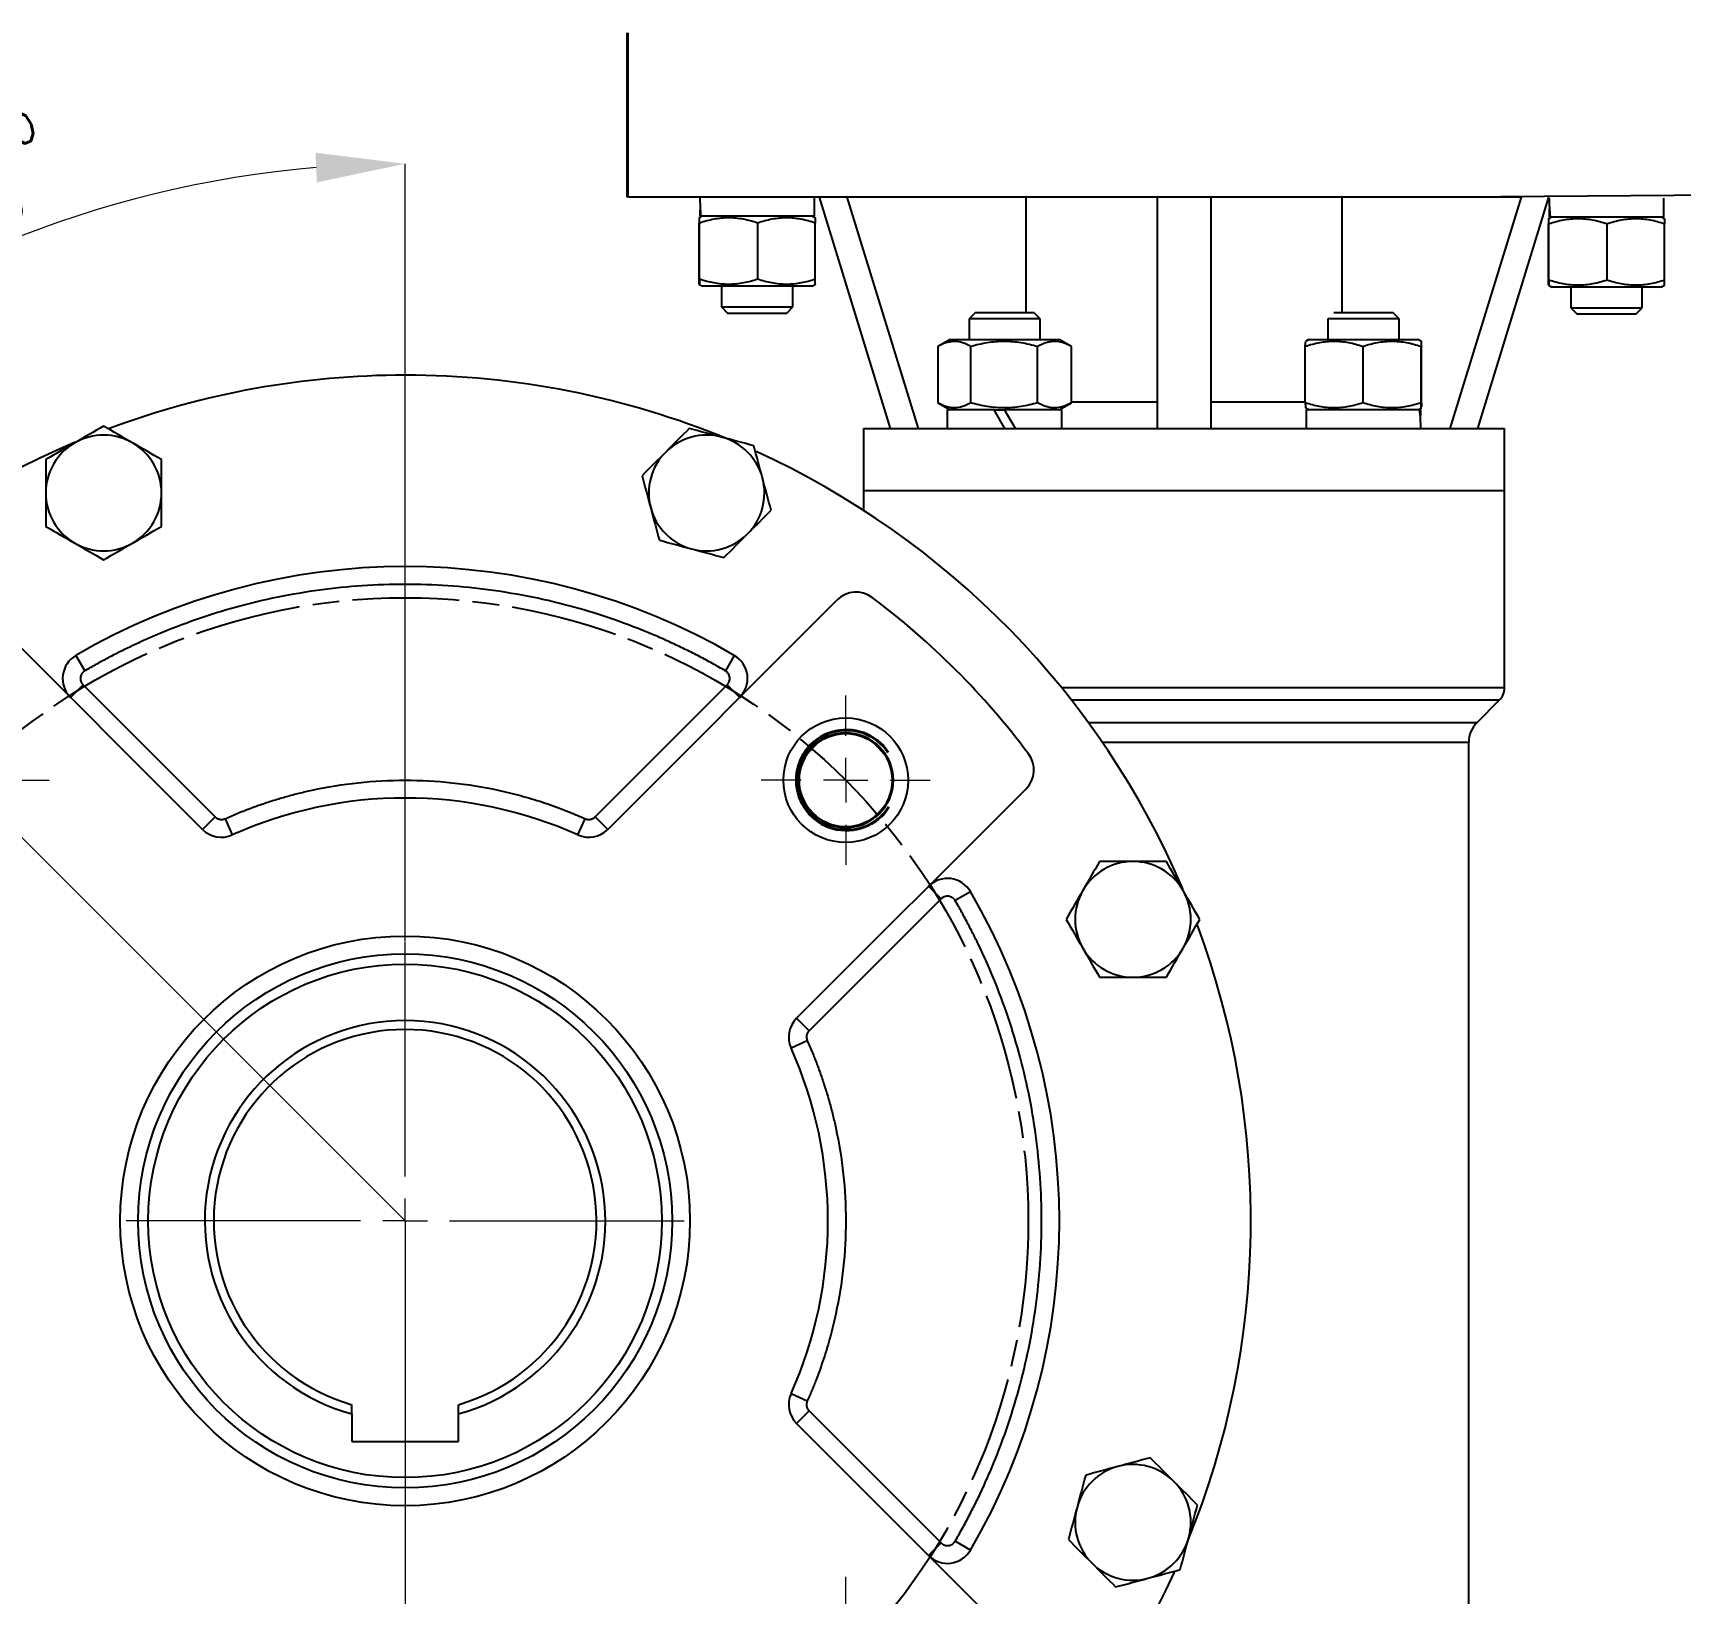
# Model space of a CAD drawing. Header units: millimetres. Extents: x 2344 to 4024, y 1094 to 2282.
# Drawn here: x 3409 to 3594, y 1733.7 to 1909 of the extents above; entities that cross this region are included whole.
import ezdxf

# ---------------------------------------------------------------- set-up
doc = ezdxf.new("R2010")
doc.units = ezdxf.units.MM
doc.linetypes.add('AM_ISO08W050', pattern=[18, 12, -1.5, 3, -1.5])
doc.linetypes.add('CENTER2', pattern=[28.575, 19.05, -3.175, 3.175, -3.175])
for name, color, linetype, lineweight in [('10', 7, 'Continuous', 0), ('AM_5', 3, 'Continuous', 25), ('AM_7', 4, 'AM_ISO08W050', 25), ('中心线', 1, 'CENTER2', 13), ('粗实线', 7, 'Continuous', 40)]:
    doc.layers.add(name, color=color, linetype=linetype, lineweight=lineweight)
doc.styles.add('SLDTEXTSTYLE1', font='txt.shx', dxfattribs={"width": 0.7, "bigfont": 'gbcbig.shx'})
doc.dimstyles.new('SLDDIMSTYLE12$0', dxfattribs={"dimtxt": 12, "dimasz": 10, "dimexe": 0, "dimexo": 0.0625, "dimgap": 0.875, "dimtad": 1, "dimdec": 1, "dimlfac": 1.8, "dimrnd": 1e-09, "dimzin": 12, "dimdsep": 46, "dimtxsty": 'SLDTEXTSTYLE1', "dimcen": 0.09, "dimdle": 8.16, "dimclrd": 3, "dimclre": 3, "dimadec": 0, "dimazin": 3, "dimtfac": 1, "dimtdec": 1, "dimtofl": 0, "dimtmove": 0, "dimatfit": 3, "dimfxl": 0, "dimfrac": 2, "dimtolj": 1, "dimlwd": 5, "dimlwe": 5, "dimarcsym": 0})
doc.dimstyles.new('SLDDIMSTYLE12$2', dxfattribs={"dimtxt": 12, "dimasz": 10, "dimexe": 0, "dimexo": 0.0625, "dimgap": 0.875, "dimtad": 1, "dimdec": 1, "dimlfac": 1.8, "dimrnd": 1e-09, "dimzin": 12, "dimdsep": 46, "dimtxsty": 'SLDTEXTSTYLE1', "dimcen": 0.09, "dimdle": 8.16, "dimclrd": 3, "dimclre": 3, "dimadec": 0, "dimazin": 3, "dimtfac": 1, "dimtdec": 1, "dimtofl": 0, "dimtmove": 0, "dimatfit": 3, "dimfxl": 0, "dimfrac": 2, "dimtolj": 1, "dimlwd": 5, "dimlwe": 5, "dimarcsym": 0})
doc.dimstyles.new('SLDDIMSTYLE12$3', dxfattribs={"dimtxt": 12, "dimasz": 10, "dimexe": 0, "dimexo": 0.0625, "dimgap": 0.875, "dimtad": 1, "dimdec": 1, "dimlfac": 1.8, "dimrnd": 1e-09, "dimzin": 12, "dimdsep": 46, "dimtxsty": 'SLDTEXTSTYLE1', "dimcen": 0.09, "dimdle": 8.16, "dimclrd": 3, "dimclre": 3, "dimadec": 0, "dimazin": 3, "dimtfac": 1, "dimtdec": 1, "dimtofl": 0, "dimtmove": 0, "dimatfit": 3, "dimfxl": 0, "dimfrac": 2, "dimtolj": 1, "dimlwd": 5, "dimlwe": 5, "dimarcsym": 0})

# ---------------------------------------------------------------- blocks, each defined once
blk = doc.blocks.new('SW_CENTERMARKSYMBOL_0')
at = {"layer": '10', "color": 0}
for p, q in [((0, 1), (0, 6.269)), ((0, 0), (0, 0.5)), ((-1, 0), (-6.269, 0)), ((0, 0), (-0.5, 0)), ((0, 0), (0, -0.5)), ((0, 0), (0.5, 0)), ((1, 0), (6.269, 0)), ((0, -1), (0, -6.269))]:
    blk.add_line(p, q, dxfattribs=at)
blk = doc.blocks.new('SW_CENTERMARKSYMBOL_1')
at = {"layer": '10', "color": 0}
for p, q in [((0, 1), (0, 1.9)), ((0, 0), (0, 0.5)), ((-1, 0), (-1.9, 0)), ((0, 0), (-0.5, 0)), ((0, 0), (0, -0.5)), ((0, 0), (0.5, 0)), ((1, 0), (1.9, 0)), ((0, -1), (0, -1.9))]:
    blk.add_line(p, q, dxfattribs=at)
blk = doc.blocks.new('SW_CENTERMARKSYMBOL_2')
at = {"layer": '10', "color": 0}
for p, q in [((0, 1), (0, 1.9)), ((0, 0), (0, 0.5)), ((-1, 0), (-1.9, 0)), ((0, 0), (-0.5, 0)), ((0, 0), (0, -0.5)), ((0, 0), (0.5, 0)), ((1, 0), (1.9, 0)), ((0, -1), (0, -1.9))]:
    blk.add_line(p, q, dxfattribs=at)
blk = doc.blocks.new('SW_CENTERMARKSYMBOL_3')
at = {"layer": '10', "color": 0}
for p, q in [((0, 1), (0, 1.9)), ((0, 0), (0, 0.5)), ((-1, 0), (-1.9, 0)), ((0, 0), (-0.5, 0)), ((0, 0), (0, -0.5)), ((0, 0), (0.5, 0)), ((1, 0), (1.9, 0)), ((0, -1), (0, -1.9))]:
    blk.add_line(p, q, dxfattribs=at)
blk = doc.blocks.new('SW_CENTERMARKSYMBOL_4')
at = {"layer": '10', "color": 0}
for p, q in [((0, 1), (0, 1.9)), ((0, 0), (0, 0.5)), ((-1, 0), (-1.9, 0)), ((0, 0), (-0.5, 0)), ((0, 0), (0, -0.5)), ((0, 0), (0.5, 0)), ((1, 0), (1.9, 0)), ((0, -1), (0, -1.9))]:
    blk.add_line(p, q, dxfattribs=at)
blk = doc.blocks.new('*D55')
at = {"layer": 'AM_5', "color": 3, "linetype": 'Continuous', "lineweight": 5, "transparency": 16777216}
blk.add_line((3335.73, 1854.59), (3384.86, 1820.85), dxfattribs=at)
at = {"layer": 'AM_5', "color": 3, "lineweight": 5, "transparency": 16777216}
for p, q in [((3450.71, 1775.55), (3450.89, 1775.55)), ((3450.8, 1775.46), (3450.8, 1775.64))]:
    blk.add_line(p, q, dxfattribs=at)
at = {"layer": 'AM_5', "color": 3, "transparency": 16777216}
blk.add_solid([(3385.8, 1822.22), (3383.92, 1819.47), (3393.1, 1815.18)], dxfattribs=at)
at = {"layer": 'Defpoints', "color": 0, "transparency": 16777216}
for p in [(3393.1, 1815.18), (3508.5, 1735.91)]:
    blk.add_point(p, dxfattribs=at)
at = {"layer": 'AM_5', "color": 0, "transparency": 16777216, "insert": (3351.31, 1852.23), "char_height": 12, "attachment_point": 5, "rotation": 325.5112, "style": 'SLDTEXTSTYLE1'}
blk.add_mtext('\\A1;∅140', dxfattribs=at)
blk = doc.blocks.new('*D57')
at = {"layer": 'AM_5', "color": 3, "lineweight": 5, "transparency": 16777216}
blk.add_line((3450.8, 1775.48), (3450.8, 1646.56), dxfattribs=at)
at = {"layer": 'AM_5', "color": 3, "linetype": 'Continuous', "lineweight": 5, "transparency": 16777216}
for p, q in [((3538.3, 1669.8), (3538.3, 1646.56)), ((3460.8, 1646.56), (3528.3, 1646.56))]:
    blk.add_line(p, q, dxfattribs=at)
at = {"layer": 'AM_5', "color": 3, "transparency": 16777216}
for points in [[(3460.8, 1648.23), (3460.8, 1644.9), (3450.8, 1646.56)], [(3528.3, 1648.23), (3528.3, 1644.9), (3538.3, 1646.56)]]:
    blk.add_solid(points, dxfattribs=at)
at = {"layer": 'Defpoints', "color": 0, "transparency": 16777216}
for p in [(3450.8, 1775.55), (3538.3, 1669.86), (3538.3, 1646.56)]:
    blk.add_point(p, dxfattribs=at)
at = {"layer": 'AM_5', "color": 0, "transparency": 16777216, "insert": (3494.55, 1653.44), "char_height": 12, "attachment_point": 5, "style": 'SLDTEXTSTYLE1'}
blk.add_mtext('\\A1;87.5', dxfattribs=at)
blk = doc.blocks.new('*D58')
at = {"layer": 'AM_5', "color": 3, "linetype": 'Continuous', "lineweight": 5, "transparency": 16777216}
blk.add_line((3450.8, 1806.95), (3450.8, 1894.29), dxfattribs=at)
at = {"layer": 'AM_5', "color": 3, "lineweight": 5, "transparency": 16777216}
blk.add_line((3401.26, 1825.09), (3366.84, 1859.51), dxfattribs=at)
at = {"layer": 'AM_5', "color": 3, "linetype": 'Continuous', "lineweight": 5, "transparency": 16777216}
blk.add_arc((3450.8, 1775.55), 118.74, 94.8267, 130.1733, dxfattribs=at)
at = {"layer": 'AM_5', "color": 3, "transparency": 16777216}
for points in [[(3440.74, 1895.53), (3440.88, 1892.2), (3450.8, 1894.29)], [(3375.33, 1865.05), (3373.07, 1867.5), (3366.84, 1859.51)]]:
    blk.add_solid(points, dxfattribs=at)
at = {"layer": 'Defpoints', "color": 0, "transparency": 16777216}
for p in [(3420.07, 1890.24), (3401.3, 1825.04), (3450.8, 1806.89), (3450.8, 1780.55), (3450.8, 1775.55)]:
    blk.add_point(p, dxfattribs=at)
at = {"layer": 'AM_5', "color": 0, "transparency": 16777216, "insert": (3402.73, 1891.6), "char_height": 12, "attachment_point": 5, "rotation": 22.5, "style": 'SLDTEXTSTYLE1'}
blk.add_mtext('\\A1;45°', dxfattribs=at)
blk = doc.blocks.new('*D59')
at = {"layer": 'AM_5', "color": 3, "linetype": 'Continuous', "lineweight": 5, "transparency": 16777216}
blk.add_line((3309.72, 1800.93), (3347.46, 1794.14), dxfattribs=at)
at = {"layer": 'AM_5', "color": 3, "lineweight": 5, "transparency": 16777216}
for p, q in [((3450.71, 1775.55), (3450.89, 1775.55)), ((3450.8, 1775.46), (3450.8, 1775.64))]:
    blk.add_line(p, q, dxfattribs=at)
at = {"layer": 'AM_5', "color": 3, "transparency": 16777216}
blk.add_solid([(3347.75, 1795.78), (3347.16, 1792.5), (3357.3, 1792.37)], dxfattribs=at)
at = {"layer": 'Defpoints', "color": 0, "transparency": 16777216}
for p in [(3357.3, 1792.37), (3544.3, 1758.72)]:
    blk.add_point(p, dxfattribs=at)
at = {"layer": 'AM_5', "color": 0, "transparency": 16777216, "insert": (3324.88, 1805.19), "char_height": 12, "attachment_point": 5, "rotation": 349.7989, "style": 'SLDTEXTSTYLE1'}
blk.add_mtext('\\A1;∅190', dxfattribs=at)
blk = doc.blocks.new('*U43')
at = {"layer": '粗实线', "linetype": 'ByBlock'}
blk.add_circle((-0.13, 0.01), 5.28, dxfattribs=at)
at = {"layer": '粗实线', "color": 3, "linetype": 'ByBlock'}
blk.add_arc((-0.22, 0), 5.63, 213.5886, 147.8405, dxfattribs=at)
blk = doc.blocks.new('*U45')
at = {"layer": '粗实线', "color": 0, "linetype": 'ByBlock', "lineweight": -2, "transparency": 16777216}
for p, rotation in [((19428.46, 6019.5), 270), ((19527.33, 6019.64), 180), ((19527.47, 5920.77), 90.00000000000001)]:
    blk.add_blockref('*U43', p, dxfattribs=dict(at, rotation=rotation))
blk.add_blockref('*U43', (19428.6, 5920.63), dxfattribs=at)

msp = doc.modelspace()

# ---------------------------------------------------------------- linework, layer by layer
at = {"color": 7, "linetype": 'Continuous', "lineweight": 25}
for p, q in [((3576.162, 1890.546), (3475.801, 1890.546)), ((3496.792, 1888.427), (3496.792, 1890.527)), ((3497.301, 1890.546), (3505.301, 1864.546)), ((3500.44, 1890.546), (3508.44, 1864.546)), ((3520.553, 1877.546), (3520.553, 1890.546)), ((3535.301, 1890.546), (3535.301, 1864.546)), ((3541.301, 1890.546), (3541.301, 1864.546)), ((3556.049, 1877.546), (3556.049, 1890.546)), ((3576.162, 1890.546), (3568.162, 1864.546)), ((3571.301, 1864.546), (3579.301, 1890.546)), ((3592.199, 1888.324), (3592.199, 1890.424)), ((3483.823, 1881.324), (3483.823, 1887.63)), ((3484.227, 1888.427), (3483.845, 1888.206)), ((3483.882, 1881.324), (3483.882, 1887.63)), ((3483.912, 1888.427), (3484.027, 1888.427)), ((3484.027, 1888.427), (3496.792, 1888.427)), ((3490.411, 1881.324), (3490.411, 1887.63)), ((3496.86, 1888.206), (3496.477, 1888.427)), ((3496.882, 1881.324), (3496.882, 1887.63)), ((3579.23, 1881.221), (3579.23, 1887.527)), ((3579.634, 1888.324), (3579.252, 1888.103)), ((3579.289, 1881.221), (3579.289, 1887.527)), ((3579.319, 1888.324), (3579.434, 1888.324)), ((3579.434, 1888.324), (3592.199, 1888.324)), ((3585.818, 1881.221), (3585.818, 1887.527)), ((3592.267, 1888.103), (3591.884, 1888.324)), ((3592.289, 1881.221), (3592.289, 1887.527)), ((3483.845, 1880.748), (3484.227, 1880.527)), ((3496.477, 1880.527), (3484.227, 1880.527)), ((3486.352, 1880.527), (3486.352, 1878.203)), ((3494.352, 1878.203), (3494.352, 1880.527)), ((3496.477, 1880.527), (3496.86, 1880.748)), ((3579.252, 1880.645), (3579.634, 1880.424)), ((3591.884, 1880.424), (3579.634, 1880.424)), ((3581.759, 1880.424), (3581.759, 1878.1)), ((3589.759, 1878.1), (3589.759, 1880.424)), ((3591.884, 1880.424), (3592.267, 1880.645)), ((3486.352, 1878.203), (3487.029, 1877.527)), ((3486.352, 1878.203), (3494.352, 1878.203)), ((3493.676, 1877.527), (3494.352, 1878.203)), ((3581.759, 1878.1), (3582.436, 1877.424)), ((3581.759, 1878.1), (3589.759, 1878.1)), ((3589.083, 1877.424), (3589.759, 1878.1)), ((3487.029, 1877.527), (3493.676, 1877.527)), ((3514.825, 1877.546), (3514.148, 1876.869)), ((3514.148, 1876.869), (3514.148, 1874.546)), ((3518.148, 1876.869), (3514.148, 1876.869)), ((3518.148, 1877.546), (3514.825, 1877.546)), ((3521.472, 1877.546), (3518.148, 1877.546)), ((3522.148, 1876.869), (3518.148, 1876.869)), ((3522.148, 1876.869), (3521.472, 1877.546)), ((3522.148, 1874.546), (3522.148, 1876.869)), ((3554.454, 1876.869), (3554.454, 1874.546)), ((3558.454, 1876.869), (3554.454, 1876.869)), ((3558.454, 1877.546), (3555.13, 1877.546)), ((3561.777, 1877.546), (3558.454, 1877.546)), ((3562.454, 1876.869), (3558.454, 1876.869)), ((3562.454, 1876.869), (3561.777, 1877.546)), ((3562.454, 1874.546), (3562.454, 1876.869)), ((3582.436, 1877.424), (3589.083, 1877.424)), ((3512.023, 1874.546), (3510.643, 1873.749)), ((3512.023, 1874.546), (3518.148, 1874.546)), ((3518.148, 1874.546), (3524.273, 1874.546)), ((3525.654, 1873.749), (3524.273, 1874.546)), ((3552.329, 1874.546), (3551.943, 1874.323)), ((3552.329, 1874.546), (3558.454, 1874.546)), ((3558.454, 1874.546), (3564.579, 1874.546)), ((3564.964, 1874.323), (3564.579, 1874.546)), ((3510.643, 1873.749), (3510.643, 1867.443)), ((3514.345, 1867.443), (3514.345, 1873.749)), ((3521.85, 1867.443), (3521.85, 1873.749)), ((3525.654, 1867.443), (3525.654, 1873.749)), ((3551.924, 1867.443), (3551.924, 1873.749)), ((3558.395, 1873.749), (3558.395, 1867.443)), ((3564.924, 1867.443), (3564.924, 1873.749)), ((3564.983, 1867.443), (3564.983, 1873.749)), ((3510.643, 1867.443), (3512.023, 1866.646)), ((3524.273, 1866.646), (3525.654, 1867.443)), ((3525.654, 1867.546), (3535.301, 1867.546)), ((3541.301, 1867.546), (3551.924, 1867.546)), ((3511.708, 1866.646), (3511.708, 1864.546)), ((3516.936, 1866.646), (3511.708, 1866.646)), ((3516.936, 1866.646), (3518.148, 1866.646)), ((3516.936, 1866.646), (3518.148, 1864.546)), ((3519.361, 1864.546), (3518.148, 1866.646)), ((3524.588, 1866.646), (3518.148, 1866.646)), ((3524.588, 1864.546), (3524.588, 1866.646)), ((3551.943, 1866.868), (3552.329, 1866.646)), ((3552.014, 1866.646), (3552.014, 1864.546)), ((3564.778, 1866.646), (3552.014, 1866.646)), ((3564.579, 1866.646), (3564.964, 1866.868)), ((3564.894, 1866.646), (3564.778, 1866.646)), ((3502.301, 1864.546), (3502.301, 1857.546)), ((3502.301, 1864.546), (3538.301, 1864.546)), ((3538.301, 1864.546), (3574.301, 1864.546)), ((3574.301, 1857.546), (3574.301, 1864.546)), ((3502.301, 1857.546), (3502.301, 1855.374)), ((3538.301, 1857.546), (3502.301, 1857.546)), ((3574.301, 1857.546), (3538.301, 1857.546)), ((3574.301, 1835.44), (3574.301, 1857.546)), ((3428.042, 1819.516), (3402.261, 1845.297)), ((3473.556, 1819.516), (3499.338, 1845.297)), ((3413.819, 1839.065), (3414.825, 1837.337)), ((3487.78, 1839.065), (3486.773, 1837.337)), ((3414.621, 1835.765), (3413.207, 1834.351)), ((3414.621, 1835.765), (3429.457, 1820.93)), ((3472.142, 1820.93), (3486.977, 1835.765)), ((3488.391, 1834.351), (3486.977, 1835.765)), ((3574.301, 1835.44), (3524.54, 1835.44)), ((3573.715, 1834.026), (3525.666, 1834.026)), ((3571.214, 1831.525), (3573.715, 1834.026)), ((3527.555, 1831.525), (3571.214, 1831.525)), ((3570.301, 1829.289), (3529.136, 1829.289)), ((3570.301, 1721.646), (3570.301, 1829.289)), ((3494.769, 1798.303), (3520.551, 1824.084)), ((3429.457, 1820.93), (3428.042, 1819.516)), ((3430.572, 1820.724), (3431.39, 1818.899)), ((3470.209, 1818.899), (3471.026, 1820.724)), ((3473.556, 1819.516), (3472.142, 1820.93)), ((3511.019, 1811.724), (3496.184, 1796.888)), ((3511.019, 1811.724), (3509.605, 1813.138)), ((3514.319, 1812.526), (3512.59, 1811.52)), ((3496.184, 1796.888), (3494.769, 1798.303)), ((3495.978, 1795.773), (3494.153, 1794.955)), ((3494.153, 1756.136), (3495.978, 1755.319)), ((3494.769, 1752.789), (3496.184, 1754.203)), ((3496.184, 1754.203), (3511.019, 1739.368)), ((3444.799, 1753.86), (3444.799, 1750.746)), ((3456.799, 1750.746), (3456.799, 1753.86)), ((3494.769, 1752.789), (3520.551, 1727.007)), ((3444.799, 1750.746), (3456.799, 1750.746)), ((3509.605, 1737.953), (3511.019, 1739.368)), ((3514.319, 1738.565), (3512.59, 1739.572))]:
    msp.add_line(p, q, dxfattribs=at)
at = {"linetype": 'ByBlock'}
msp.add_line((3564.181, 1890.546), (3600.801, 1890.819), dxfattribs=at)
at = {"color": 7, "linetype": 'Continuous', "lineweight": 25}
for centre, radius in [((3500.297, 1825.043), 7), ((3450.799, 1775.546), 32), ((3450.799, 1775.546), 30), ((3450.799, 1775.546), 28.845)]:
    msp.add_circle(centre, radius, dxfattribs=at)
for centre, radius, start, end in [((3450.799, 1775.546), 95, 90, 110.46273), ((3450.799, 1775.546), 95, 67.6167, 90), ((3416.932, 1857.309), 6.5, 60, 120), ((3484.667, 1857.309), 6.5, 75, 135), ((3484.667, 1857.309), 6.5, 15, 75), ((3450.799, 1775.546), 95, 112.96181, 155.46854), ((3416.932, 1857.309), 6.5, 120, 180), ((3416.932, 1857.309), 6.5, 0, 60), ((3484.667, 1857.309), 6.5, 135, 195), ((3450.799, 1775.546), 95, 23.11775, 65.47822), ((3484.667, 1857.309), 6.5, 315, 15), ((3416.932, 1857.309), 6.5, 180, 240), ((3416.932, 1857.309), 6.5, 300, 0), ((3484.667, 1857.309), 6.5, 195, 255), ((3484.667, 1857.309), 6.5, 255, 315), ((3416.932, 1857.309), 6.5, 240, 300), ((3450.799, 1775.546), 73.5, 59.7925, 120.2075), ((3501.459, 1843.176), 3, 53.16428, 135), ((3450.799, 1775.546), 87.5, 36.83572, 53.16428), ((3415.328, 1836.472), 3, 120.2075, 225), ((3486.27, 1836.472), 3, 315, 59.7925), ((3572.301, 1835.44), 2, 315, 0), ((3573.3, 1829.368), 3, 134.04793, 181.51307), ((3518.43, 1826.205), 3, 315, 36.83572), ((3450.799, 1775.546), 47.5, 65.88146, 114.11854), ((3430.164, 1821.637), 3, 225, 294.11854), ((3471.435, 1821.637), 3, 245.88146, 315), ((3532.563, 1809.413), 6.5, 90, 150), ((3532.563, 1809.413), 6.5, 30, 90), ((3511.726, 1811.017), 3, 30.2075, 135), ((3450.799, 1775.546), 73.5, 329.7925, 30.2075), ((3532.563, 1809.413), 6.5, 150, 210), ((3532.563, 1809.413), 6.5, 330, 30), ((3450.799, 1775.546), 95, 337.76986, 20.463), ((3532.563, 1809.413), 6.5, 210, 270), ((3532.563, 1809.413), 6.5, 270, 330), ((3450.799, 1775.546), 22.5, 285.46601, 254.53399), ((3450.799, 1775.546), 21.5, 286.20469, 253.79531), ((3496.891, 1796.181), 3, 135, 204.11854), ((3450.799, 1775.546), 47.5, 335.88146, 24.11854), ((3496.891, 1754.91), 3, 155.88146, 225), ((3532.563, 1741.678), 6.5, 105, 165), ((3532.563, 1741.678), 6.5, 45, 105), ((3532.563, 1741.678), 6.5, 345, 45), ((3532.563, 1741.678), 6.5, 165, 225), ((3532.563, 1741.678), 6.5, 285, 345), ((3450.799, 1775.546), 95, 202.60957, 245.53554), ((3511.726, 1740.075), 3, 225, 329.7925), ((3450.799, 1775.546), 95, 293.37376, 335.46794), ((3532.563, 1741.678), 6.5, 225, 285)]:
    msp.add_arc(centre, radius, start, end, dxfattribs=at)
for centre, major_axis, start_param, end_param in [((3490.352, 1890.527), (0, -11.154), 4.712389, 4.9017857), ((3490.352, 1888.427), (0, -11.154), 4.6136127, 4.712389), ((3585.759, 1890.424), (0, -11.154), 4.712389, 4.9017857), ((3585.759, 1888.324), (0, -11.154), 4.6136127, 4.712389), ((3558.454, 1864.546), (0, 11.154), 4.712389, 4.9017857), ((3558.454, 1866.646), (0, 11.154), 4.6181162, 4.712389)]:
    msp.add_ellipse(centre, major_axis=major_axis, ratio=0.5773503, start_param=start_param, end_param=end_param, dxfattribs=at)
for points, knots in [([(3483.882, 1887.63), (3483.877, 1887.807), (3483.872, 1887.953), (3483.863, 1888.154), (3483.858, 1888.21), (3483.85, 1888.211), (3483.848, 1888.197), (3483.843, 1888.144), (3483.84, 1888.105), (3483.833, 1887.953), (3483.828, 1887.807), (3483.823, 1887.63)], [0, 0, 0, 0, 0.25, 0.25, 0.5, 0.5, 0.625, 0.625, 0.75, 0.75, 1, 1, 1, 1]), ([(3490.411, 1887.63), (3489.878, 1887.807), (3489.341, 1887.953), (3488.256, 1888.154), (3487.708, 1888.21), (3486.875, 1888.211), (3486.596, 1888.197), (3486.045, 1888.144), (3485.771, 1888.105), (3484.954, 1887.953), (3484.416, 1887.807), (3483.882, 1887.63)], [0, 0, 0, 0, 0.25, 0.25, 0.5, 0.5, 0.625, 0.625, 0.75, 0.75, 1, 1, 1, 1]), ([(3496.882, 1887.63), (3496.353, 1887.807), (3495.821, 1887.953), (3494.746, 1888.154), (3494.203, 1888.21), (3493.378, 1888.211), (3493.101, 1888.197), (3492.555, 1888.144), (3492.283, 1888.105), (3491.473, 1887.953), (3490.94, 1887.807), (3490.411, 1887.63)], [0, 0, 0, 0, 0.25, 0.25, 0.5, 0.5, 0.625, 0.625, 0.75, 0.75, 1, 1, 1, 1]), ([(3496.853, 1888.193), (3496.853, 1888.198), (3496.863, 1888.289), (3496.872, 1887.95), (3496.882, 1887.63)], [0, 0, 0, 0, 0.0575081, 1, 1, 1, 1]), ([(3579.289, 1887.527), (3579.284, 1887.703), (3579.279, 1887.849), (3579.27, 1888.051), (3579.265, 1888.107), (3579.257, 1888.107), (3579.255, 1888.094), (3579.25, 1888.041), (3579.247, 1888.002), (3579.24, 1887.85), (3579.235, 1887.704), (3579.23, 1887.527)], [0, 0, 0, 0, 0.25, 0.25, 0.5, 0.5, 0.625, 0.625, 0.75, 0.75, 1, 1, 1, 1]), ([(3585.818, 1887.527), (3585.285, 1887.703), (3584.748, 1887.849), (3583.663, 1888.051), (3583.115, 1888.107), (3582.282, 1888.107), (3582.003, 1888.094), (3581.452, 1888.041), (3581.178, 1888.002), (3580.361, 1887.85), (3579.823, 1887.704), (3579.289, 1887.527)], [0, 0, 0, 0, 0.25, 0.25, 0.5, 0.5, 0.625, 0.625, 0.75, 0.75, 1, 1, 1, 1]), ([(3592.289, 1887.527), (3591.76, 1887.703), (3591.228, 1887.849), (3590.153, 1888.051), (3589.61, 1888.107), (3588.784, 1888.107), (3588.508, 1888.094), (3587.961, 1888.041), (3587.69, 1888.002), (3586.88, 1887.85), (3586.347, 1887.704), (3585.818, 1887.527)], [0, 0, 0, 0, 0.25, 0.25, 0.5, 0.5, 0.625, 0.625, 0.75, 0.75, 1, 1, 1, 1]), ([(3592.26, 1888.09), (3592.26, 1888.095), (3592.27, 1888.186), (3592.279, 1887.846), (3592.289, 1887.527)], [0, 0, 0, 0, 0.0575081, 1, 1, 1, 1]), ([(3483.882, 1881.324), (3483.877, 1881.15), (3483.867, 1880.817), (3483.857, 1880.779), (3483.852, 1880.761)], [0, 0, 0, 0, 0.52228025, 1, 1, 1, 1]), ([(3490.411, 1881.324), (3489.878, 1881.147), (3489.341, 1881.001), (3488.256, 1880.799), (3487.708, 1880.744), (3486.875, 1880.743), (3486.596, 1880.757), (3486.045, 1880.81), (3485.771, 1880.849), (3484.954, 1881.001), (3484.416, 1881.147), (3483.882, 1881.324)], [0, 0, 0, 0, 0.25, 0.25, 0.5, 0.5, 0.625, 0.625, 0.75, 0.75, 1, 1, 1, 1]), ([(3496.882, 1881.324), (3496.353, 1881.147), (3495.821, 1881.001), (3494.746, 1880.799), (3494.203, 1880.744), (3493.378, 1880.743), (3493.101, 1880.757), (3492.555, 1880.81), (3492.283, 1880.849), (3491.473, 1881.001), (3490.94, 1881.147), (3490.411, 1881.324)], [0, 0, 0, 0, 0.25, 0.25, 0.5, 0.5, 0.625, 0.625, 0.75, 0.75, 1, 1, 1, 1]), ([(3496.853, 1880.761), (3496.853, 1880.756), (3496.863, 1880.665), (3496.872, 1881.004), (3496.882, 1881.324)], [0, 0, 0, 0, 0.0575081, 1, 1, 1, 1]), ([(3579.289, 1881.221), (3579.284, 1881.047), (3579.274, 1880.714), (3579.264, 1880.676), (3579.259, 1880.658)], [0, 0, 0, 0, 0.52228025, 1, 1, 1, 1]), ([(3585.818, 1881.221), (3585.285, 1881.044), (3584.748, 1880.898), (3583.663, 1880.696), (3583.115, 1880.641), (3582.282, 1880.64), (3582.003, 1880.653), (3581.452, 1880.706), (3581.178, 1880.746), (3580.361, 1880.897), (3579.823, 1881.044), (3579.289, 1881.221)], [0, 0, 0, 0, 0.25, 0.25, 0.5, 0.5, 0.625, 0.625, 0.75, 0.75, 1, 1, 1, 1]), ([(3592.289, 1881.221), (3591.76, 1881.044), (3591.228, 1880.898), (3590.153, 1880.696), (3589.61, 1880.641), (3588.784, 1880.64), (3588.508, 1880.653), (3587.961, 1880.706), (3587.69, 1880.746), (3586.88, 1880.897), (3586.347, 1881.044), (3585.818, 1881.221)], [0, 0, 0, 0, 0.25, 0.25, 0.5, 0.5, 0.625, 0.625, 0.75, 0.75, 1, 1, 1, 1]), ([(3592.26, 1880.658), (3592.26, 1880.652), (3592.27, 1880.561), (3592.279, 1880.901), (3592.289, 1881.221)], [0, 0, 0, 0, 0.0575081, 1, 1, 1, 1]), ([(3514.345, 1873.749), (3514.043, 1873.925), (3513.738, 1874.071), (3513.123, 1874.273), (3512.812, 1874.329), (3512.34, 1874.329), (3512.182, 1874.316), (3511.869, 1874.263), (3511.714, 1874.224), (3511.251, 1874.072), (3510.946, 1873.926), (3510.643, 1873.749)], [0, 0, 0, 0, 0.25, 0.25, 0.5, 0.5, 0.625, 0.625, 0.75, 0.75, 1, 1, 1, 1]), ([(3521.85, 1873.749), (3521.237, 1873.925), (3520.62, 1874.071), (3519.373, 1874.273), (3518.743, 1874.329), (3517.786, 1874.329), (3517.465, 1874.316), (3516.831, 1874.263), (3516.516, 1874.224), (3515.577, 1874.072), (3514.958, 1873.926), (3514.345, 1873.749)], [0, 0, 0, 0, 0.25, 0.25, 0.5, 0.5, 0.625, 0.625, 0.75, 0.75, 1, 1, 1, 1]), ([(3525.654, 1873.749), (3525.343, 1873.925), (3525.03, 1874.071), (3524.398, 1874.273), (3524.079, 1874.329), (3523.594, 1874.329), (3523.431, 1874.316), (3523.11, 1874.263), (3522.951, 1874.224), (3522.475, 1874.072), (3522.161, 1873.926), (3521.85, 1873.749)], [0, 0, 0, 0, 0.25, 0.25, 0.5, 0.5, 0.625, 0.625, 0.75, 0.75, 1, 1, 1, 1]), ([(3558.395, 1873.749), (3557.866, 1873.925), (3557.334, 1874.071), (3556.259, 1874.273), (3555.716, 1874.329), (3554.891, 1874.329), (3554.614, 1874.316), (3554.068, 1874.263), (3553.796, 1874.224), (3552.987, 1874.072), (3552.453, 1873.926), (3551.924, 1873.749)], [0, 0, 0, 0, 0.25, 0.25, 0.5, 0.5, 0.625, 0.625, 0.75, 0.75, 1, 1, 1, 1]), ([(3551.924, 1873.749), (3551.929, 1873.923), (3551.939, 1874.249), (3551.949, 1874.287), (3551.953, 1874.305)], [0, 0, 0, 0, 0.5364578, 1, 1, 1, 1]), ([(3564.924, 1873.749), (3564.391, 1873.925), (3563.854, 1874.071), (3562.769, 1874.273), (3562.221, 1874.329), (3561.388, 1874.329), (3561.109, 1874.316), (3560.558, 1874.263), (3560.284, 1874.224), (3559.467, 1874.072), (3558.928, 1873.926), (3558.395, 1873.749)], [0, 0, 0, 0, 0.25, 0.25, 0.5, 0.5, 0.625, 0.625, 0.75, 0.75, 1, 1, 1, 1]), ([(3564.983, 1873.749), (3564.978, 1873.925), (3564.973, 1874.071), (3564.963, 1874.273), (3564.958, 1874.329), (3564.951, 1874.329), (3564.948, 1874.316), (3564.943, 1874.263), (3564.941, 1874.224), (3564.934, 1874.072), (3564.929, 1873.926), (3564.924, 1873.749)], [0, 0, 0, 0, 0.25, 0.25, 0.5, 0.5, 0.625, 0.625, 0.75, 0.75, 1, 1, 1, 1]), ([(3514.345, 1867.443), (3514.043, 1867.266), (3513.738, 1867.12), (3513.123, 1866.918), (3512.812, 1866.863), (3512.34, 1866.862), (3512.182, 1866.876), (3511.869, 1866.928), (3511.714, 1866.968), (3511.251, 1867.119), (3510.946, 1867.266), (3510.643, 1867.443)], [0, 0, 0, 0, 0.25, 0.25, 0.5, 0.5, 0.625, 0.625, 0.75, 0.75, 1, 1, 1, 1]), ([(3521.85, 1867.443), (3521.237, 1867.266), (3520.62, 1867.12), (3519.373, 1866.918), (3518.743, 1866.863), (3517.786, 1866.862), (3517.465, 1866.876), (3516.831, 1866.928), (3516.516, 1866.968), (3515.577, 1867.119), (3514.958, 1867.266), (3514.345, 1867.443)], [0, 0, 0, 0, 0.25, 0.25, 0.5, 0.5, 0.625, 0.625, 0.75, 0.75, 1, 1, 1, 1]), ([(3525.654, 1867.443), (3525.343, 1867.266), (3525.03, 1867.12), (3524.398, 1866.918), (3524.079, 1866.863), (3523.594, 1866.862), (3523.431, 1866.876), (3523.11, 1866.928), (3522.951, 1866.968), (3522.475, 1867.119), (3522.161, 1867.266), (3521.85, 1867.443)], [0, 0, 0, 0, 0.25, 0.25, 0.5, 0.5, 0.625, 0.625, 0.75, 0.75, 1, 1, 1, 1]), ([(3558.395, 1867.443), (3557.866, 1867.266), (3557.334, 1867.12), (3556.259, 1866.918), (3555.716, 1866.863), (3554.891, 1866.862), (3554.614, 1866.876), (3554.068, 1866.928), (3553.796, 1866.968), (3552.987, 1867.119), (3552.453, 1867.266), (3551.924, 1867.443)], [0, 0, 0, 0, 0.25, 0.25, 0.5, 0.5, 0.625, 0.625, 0.75, 0.75, 1, 1, 1, 1]), ([(3551.924, 1867.443), (3551.929, 1867.268), (3551.939, 1866.942), (3551.949, 1866.904), (3551.953, 1866.886)], [0, 0, 0, 0, 0.5364578, 1, 1, 1, 1]), ([(3564.924, 1867.443), (3564.391, 1867.266), (3563.854, 1867.12), (3562.769, 1866.918), (3562.221, 1866.863), (3561.388, 1866.862), (3561.109, 1866.876), (3560.558, 1866.928), (3560.284, 1866.968), (3559.467, 1867.119), (3558.928, 1867.266), (3558.395, 1867.443)], [0, 0, 0, 0, 0.25, 0.25, 0.5, 0.5, 0.625, 0.625, 0.75, 0.75, 1, 1, 1, 1]), ([(3564.954, 1866.886), (3564.953, 1866.878), (3564.943, 1866.781), (3564.933, 1867.126), (3564.924, 1867.443)], [0, 0, 0, 0, 0.08246037, 1, 1, 1, 1]), ([(3486.773, 1837.337), (3486.533, 1837.475), (3486.054, 1837.752), (3485.328, 1838.157), (3484.599, 1838.554), (3483.865, 1838.943), (3483.126, 1839.322), (3482.384, 1839.693), (3481.637, 1840.056), (3480.886, 1840.409), (3480.13, 1840.754), (3479.37, 1841.091), (3477.425, 1841.925), (3474.246, 1843.147), (3469.738, 1844.546), (3465.12, 1845.651), (3460.397, 1846.452), (3455.616, 1846.938), (3450.799, 1847.1), (3445.982, 1846.938), (3441.202, 1846.453), (3436.478, 1845.651), (3431.861, 1844.546), (3427.353, 1843.147), (3423.958, 1841.843), (3421.594, 1840.815), (3420.21, 1840.178), (3418.841, 1839.512), (3417.487, 1838.817), (3416.147, 1838.095), (3415.266, 1837.589), (3414.825, 1837.337)], [0, 0, 0, 0, 0.01102879, 0.02205099, 0.03306811, 0.04408162, 0.05509301, 0.06610378, 0.07711541, 0.08812939, 0.09914721, 0.11017035, 0.12120031, 0.18339299, 0.24559254, 0.30890398, 0.37222213, 0.43610808, 0.5000008, 0.56388675, 0.62777947, 0.69109091, 0.75440905, 0.81660173, 0.87880128, 0.89901537, 0.91921151, 0.93939886, 0.95958661, 0.97978394, 1, 1, 1, 1]), ([(3414.621, 1837.179), (3414.6, 1837.157), (3414.556, 1837.111), (3414.5, 1837.035), (3414.451, 1836.955), (3414.393, 1836.838), (3414.342, 1836.677), (3414.322, 1836.473), (3414.342, 1836.268), (3414.403, 1836.078), (3414.495, 1835.906), (3414.579, 1835.812), (3414.621, 1835.765)], [0, 0, 0, 0, 0.060259, 0.1200207, 0.1798243, 0.2402078, 0.3699983, 0.5001303, 0.629921, 0.7600531, 0.8799433, 1, 1, 1, 1]), ([(3414.825, 1837.337), (3414.801, 1837.322), (3414.752, 1837.291), (3414.684, 1837.239), (3414.642, 1837.199), (3414.621, 1837.179)], [0, 0, 0, 0, 0.3337476, 0.6662524, 1, 1, 1, 1]), ([(3486.977, 1835.765), (3486.998, 1835.788), (3487.041, 1835.832), (3487.096, 1835.905), (3487.144, 1835.982), (3487.185, 1836.064), (3487.235, 1836.192), (3487.275, 1836.372), (3487.27, 1836.602), (3487.216, 1836.826), (3487.122, 1837.008), (3487.013, 1837.148), (3486.902, 1837.254), (3486.816, 1837.309), (3486.773, 1837.337)], [0, 0, 0, 0, 0.0504315, 0.1002492, 0.1498762, 0.1997405, 0.2502641, 0.3750207, 0.5000728, 0.6248295, 0.7498817, 0.8335209, 0.9162326, 1, 1, 1, 1]), ([(3430.572, 1820.724), (3430.797, 1820.824), (3431.247, 1821.023), (3431.926, 1821.309), (3432.609, 1821.584), (3433.295, 1821.85), (3433.984, 1822.105), (3434.677, 1822.349), (3435.374, 1822.583), (3436.073, 1822.807), (3436.776, 1823.02), (3437.483, 1823.223), (3438.193, 1823.416), (3438.906, 1823.598), (3439.623, 1823.769), (3441.816, 1824.26), (3445.532, 1824.86), (3450.799, 1825.138), (3456.067, 1824.86), (3459.965, 1824.231), (3462.513, 1823.645), (3463.761, 1823.325), (3464.999, 1822.972), (3466.226, 1822.587), (3467.443, 1822.171), (3468.649, 1821.722), (3469.845, 1821.243), (3470.632, 1820.897), (3471.026, 1820.724)], [0, 0, 0, 0, 0.0177114, 0.0353995, 0.0530682, 0.0707213, 0.0883628, 0.1059966, 0.1236265, 0.1412566, 0.1588908, 0.1765329, 0.1941869, 0.2118567, 0.2295462, 0.2472593, 0.3736245, 0.5000023, 0.6263675, 0.7527453, 0.7837242, 0.8146406, 0.8455154, 0.8763695, 0.9072241, 0.9381, 0.9690184, 1, 1, 1, 1]), ([(3429.457, 1820.93), (3429.48, 1820.907), (3429.528, 1820.863), (3429.607, 1820.804), (3429.707, 1820.744), (3429.832, 1820.689), (3429.982, 1820.65), (3430.136, 1820.633), (3430.288, 1820.641), (3430.435, 1820.67), (3430.527, 1820.706), (3430.572, 1820.724)], [0, 0, 0, 0, 0.0814614, 0.1626264, 0.2442844, 0.3719475, 0.5000588, 0.6277219, 0.7558333, 0.8778062, 1, 1, 1, 1]), ([(3471.026, 1820.724), (3471.057, 1820.712), (3471.117, 1820.687), (3471.212, 1820.661), (3471.327, 1820.64), (3471.463, 1820.633), (3471.617, 1820.65), (3471.766, 1820.689), (3471.906, 1820.751), (3472.033, 1820.83), (3472.106, 1820.897), (3472.142, 1820.93)], [0, 0, 0, 0, 0.0814614, 0.1626264, 0.2442844, 0.3719475, 0.5000588, 0.6277219, 0.7558333, 0.8778062, 1, 1, 1, 1]), ([(3512.59, 1811.52), (3512.574, 1811.546), (3512.542, 1811.598), (3512.485, 1811.67), (3512.423, 1811.736), (3512.354, 1811.796), (3512.244, 1811.877), (3512.079, 1811.962), (3511.856, 1812.017), (3511.626, 1812.021), (3511.426, 1811.977), (3511.262, 1811.907), (3511.131, 1811.827), (3511.057, 1811.758), (3511.019, 1811.724)], [0, 0, 0, 0, 0.0504315, 0.1002492, 0.1498762, 0.1997405, 0.2502641, 0.3750207, 0.5000728, 0.6248295, 0.7498817, 0.8335209, 0.9162326, 1, 1, 1, 1]), ([(3512.59, 1739.572), (3512.729, 1739.812), (3513.006, 1740.291), (3513.411, 1741.017), (3513.808, 1741.746), (3514.196, 1742.48), (3514.576, 1743.219), (3514.947, 1743.961), (3515.309, 1744.708), (3515.663, 1745.459), (3516.008, 1746.215), (3516.344, 1746.975), (3517.179, 1748.92), (3518.4, 1752.099), (3519.799, 1756.607), (3520.905, 1761.225), (3521.706, 1765.948), (3522.191, 1770.729), (3522.353, 1775.545), (3522.191, 1780.363), (3521.706, 1785.143), (3520.905, 1789.867), (3519.799, 1794.484), (3518.4, 1798.992), (3517.096, 1802.387), (3516.068, 1804.751), (3515.432, 1806.135), (3514.766, 1807.504), (3514.071, 1808.858), (3513.349, 1810.198), (3512.843, 1811.079), (3512.59, 1811.52)], [0, 0, 0, 0, 0.0110288, 0.022051, 0.0330681, 0.0440816, 0.055093, 0.0661038, 0.0771154, 0.0881294, 0.0991472, 0.1101704, 0.1212003, 0.183393, 0.2455925, 0.308904, 0.3722221, 0.4361081, 0.5000008, 0.5638867, 0.6277795, 0.6910909, 0.7544091, 0.8166017, 0.8788013, 0.8990154, 0.9192115, 0.9393989, 0.9595866, 0.9797839, 1, 1, 1, 1]), ([(3496.184, 1796.888), (3496.161, 1796.865), (3496.116, 1796.817), (3496.058, 1796.738), (3495.998, 1796.638), (3495.943, 1796.513), (3495.903, 1796.363), (3495.887, 1796.209), (3495.895, 1796.057), (3495.923, 1795.91), (3495.96, 1795.818), (3495.978, 1795.773)], [0, 0, 0, 0, 0.0814614, 0.1626264, 0.2442844, 0.3719475, 0.5000588, 0.6277219, 0.7558333, 0.8778062, 1, 1, 1, 1]), ([(3495.978, 1795.773), (3496.078, 1795.548), (3496.277, 1795.098), (3496.562, 1794.419), (3496.838, 1793.736), (3497.103, 1793.05), (3497.358, 1792.361), (3497.603, 1791.668), (3497.837, 1790.971), (3498.061, 1790.272), (3498.274, 1789.568), (3498.477, 1788.862), (3498.669, 1788.152), (3498.851, 1787.439), (3499.023, 1786.722), (3499.514, 1784.529), (3500.114, 1780.813), (3500.392, 1775.546), (3500.114, 1770.278), (3499.484, 1766.38), (3498.899, 1763.831), (3498.578, 1762.584), (3498.225, 1761.346), (3497.841, 1760.119), (3497.424, 1758.902), (3496.975, 1757.696), (3496.496, 1756.5), (3496.151, 1755.713), (3495.978, 1755.319)], [0, 0, 0, 0, 0.0177114, 0.0353995, 0.0530682, 0.0707213, 0.0883628, 0.1059966, 0.1236265, 0.1412566, 0.1588908, 0.1765329, 0.1941869, 0.2118567, 0.2295462, 0.2472593, 0.3736245, 0.5000023, 0.6263675, 0.7527453, 0.7837242, 0.8146406, 0.8455154, 0.8763695, 0.9072241, 0.9381, 0.9690184, 1, 1, 1, 1]), ([(3495.978, 1755.319), (3495.965, 1755.288), (3495.94, 1755.228), (3495.914, 1755.133), (3495.894, 1755.018), (3495.887, 1754.882), (3495.903, 1754.728), (3495.943, 1754.579), (3496.005, 1754.439), (3496.084, 1754.311), (3496.15, 1754.239), (3496.184, 1754.203)], [0, 0, 0, 0, 0.0814614, 0.1626264, 0.2442844, 0.3719475, 0.5000588, 0.6277219, 0.7558333, 0.8778062, 1, 1, 1, 1]), ([(3511.019, 1739.368), (3511.042, 1739.346), (3511.087, 1739.303), (3511.163, 1739.246), (3511.243, 1739.197), (3511.361, 1739.14), (3511.522, 1739.088), (3511.726, 1739.068), (3511.93, 1739.088), (3512.12, 1739.149), (3512.293, 1739.241), (3512.386, 1739.326), (3512.433, 1739.368)], [0, 0, 0, 0, 0.06025898, 0.1200207, 0.1798243, 0.24020782, 0.36999833, 0.50013033, 0.62992099, 0.76005314, 0.87994329, 1, 1, 1, 1]), ([(3512.433, 1739.368), (3512.453, 1739.388), (3512.492, 1739.43), (3512.545, 1739.498), (3512.575, 1739.547), (3512.59, 1739.572)], [0, 0, 0, 0, 0.3337476, 0.6662524, 1, 1, 1, 1])]:
    msp.add_open_spline(points, degree=3, knots=knots, dxfattribs=at)
for points in [[(3483.85, 1880.747), (3483.841, 1880.775), (3483.832, 1880.995), (3483.823, 1881.324)], [(3579.257, 1880.643), (3579.248, 1880.671), (3579.239, 1880.892), (3579.23, 1881.221)], [(3564.983, 1867.443), (3564.978, 1867.255), (3564.973, 1867.103), (3564.967, 1867.001)], [(3416.932, 1864.815), (3415.857, 1864.194), (3414.775, 1863.57), (3413.682, 1862.938)], [(3420.182, 1862.938), (3419.088, 1863.57), (3418.006, 1864.194), (3416.932, 1864.815)], [(3482.724, 1864.559), (3481.847, 1863.681), (3480.964, 1862.798), (3480.071, 1861.905)], [(3486.349, 1863.588), (3485.129, 1863.914), (3483.923, 1864.238), (3482.724, 1864.559)], [(3489.974, 1862.616), (3488.775, 1862.937), (3487.569, 1863.261), (3486.349, 1863.588)], [(3413.682, 1862.938), (3412.588, 1862.307), (3411.506, 1861.682), (3410.432, 1861.062)], [(3423.432, 1861.062), (3422.357, 1861.682), (3421.275, 1862.307), (3420.182, 1862.938)], [(3480.071, 1861.905), (3479.178, 1861.012), (3478.294, 1860.129), (3477.417, 1859.252)], [(3490.945, 1858.991), (3490.618, 1860.211), (3490.295, 1861.418), (3489.974, 1862.616)], [(3410.432, 1861.062), (3410.432, 1859.821), (3410.432, 1858.572), (3410.432, 1857.309)], [(3423.432, 1857.309), (3423.432, 1858.572), (3423.432, 1859.821), (3423.432, 1861.062)], [(3477.417, 1859.252), (3477.738, 1858.053), (3478.061, 1856.846), (3478.388, 1855.627)], [(3491.917, 1855.366), (3491.595, 1856.565), (3491.272, 1857.772), (3490.945, 1858.991)], [(3410.432, 1857.309), (3410.432, 1856.046), (3410.432, 1854.797), (3410.432, 1853.556)], [(3423.432, 1853.556), (3423.432, 1854.797), (3423.432, 1856.046), (3423.432, 1857.309)], [(3478.388, 1855.627), (3478.715, 1854.407), (3479.038, 1853.2), (3479.36, 1852.002)], [(3489.263, 1852.713), (3490.156, 1853.606), (3491.039, 1854.489), (3491.917, 1855.366)], [(3410.432, 1853.556), (3411.506, 1852.936), (3412.588, 1852.311), (3413.682, 1851.68)], [(3420.182, 1851.68), (3421.275, 1852.311), (3422.357, 1852.936), (3423.432, 1853.556)], [(3486.609, 1850.059), (3487.487, 1850.937), (3488.37, 1851.82), (3489.263, 1852.713)], [(3413.682, 1851.68), (3414.775, 1851.048), (3415.857, 1850.424), (3416.932, 1849.803)], [(3416.932, 1849.803), (3418.006, 1850.424), (3419.088, 1851.048), (3420.182, 1851.68)], [(3479.36, 1852.002), (3480.558, 1851.681), (3481.765, 1851.357), (3482.984, 1851.03)], [(3482.984, 1851.03), (3484.204, 1850.704), (3485.411, 1850.38), (3486.609, 1850.059)], [(3528.81, 1815.913), (3528.189, 1814.839), (3527.565, 1813.757), (3526.933, 1812.663)], [(3532.563, 1815.913), (3531.3, 1815.913), (3530.051, 1815.913), (3528.81, 1815.913)], [(3536.315, 1815.913), (3535.075, 1815.913), (3533.825, 1815.913), (3532.563, 1815.913)], [(3538.192, 1812.663), (3537.56, 1813.757), (3536.936, 1814.839), (3536.315, 1815.913)], [(3526.933, 1812.663), (3526.302, 1811.569), (3525.677, 1810.488), (3525.057, 1809.413)], [(3540.068, 1809.413), (3539.448, 1810.488), (3538.823, 1811.569), (3538.192, 1812.663)], [(3525.057, 1809.413), (3525.677, 1808.339), (3526.302, 1807.257), (3526.933, 1806.163)], [(3538.192, 1806.163), (3538.823, 1807.257), (3539.448, 1808.339), (3540.068, 1809.413)], [(3526.933, 1806.163), (3527.565, 1805.069), (3528.189, 1803.988), (3528.81, 1802.913)], [(3536.315, 1802.913), (3536.936, 1803.988), (3537.56, 1805.069), (3538.192, 1806.163)], [(3528.81, 1802.913), (3530.051, 1802.913), (3531.3, 1802.913), (3532.563, 1802.913)], [(3532.563, 1802.913), (3533.825, 1802.913), (3535.075, 1802.913), (3536.315, 1802.913)], [(3444.799, 1753.86), (3444.799, 1754.207), (3444.799, 1754.553), (3444.799, 1754.9)], [(3456.799, 1753.86), (3456.799, 1754.207), (3456.799, 1754.553), (3456.799, 1754.9)], [(3534.505, 1748.928), (3533.307, 1748.607), (3532.1, 1748.284), (3530.88, 1747.957)], [(3537.159, 1746.274), (3536.266, 1747.167), (3535.383, 1748.051), (3534.505, 1748.928)], [(3527.255, 1746.985), (3526.934, 1745.787), (3526.611, 1744.58), (3526.284, 1743.36)], [(3530.88, 1747.957), (3529.66, 1747.63), (3528.454, 1747.307), (3527.255, 1746.985)], [(3539.812, 1743.621), (3538.935, 1744.498), (3538.052, 1745.381), (3537.159, 1746.274)], [(3526.284, 1743.36), (3525.957, 1742.141), (3525.634, 1740.934), (3525.313, 1739.736)], [(3538.841, 1739.996), (3539.168, 1741.216), (3539.491, 1742.422), (3539.812, 1743.621)], [(3525.313, 1739.736), (3526.19, 1738.858), (3527.073, 1737.975), (3527.966, 1737.082)], [(3537.87, 1736.371), (3538.191, 1737.569), (3538.514, 1738.776), (3538.841, 1739.996)], [(3527.966, 1737.082), (3528.859, 1736.189), (3529.743, 1735.306), (3530.62, 1734.428)], [(3534.245, 1735.4), (3535.465, 1735.726), (3536.671, 1736.05), (3537.87, 1736.371)], [(3530.62, 1734.428), (3531.819, 1734.75), (3533.025, 1735.073), (3534.245, 1735.4)]]:
    msp.add_open_spline(points, degree=3, dxfattribs=at)
at = {"layer": 'AM_7'}
msp.add_circle((3450.799, 1775.546), 70, dxfattribs=at)
at = {"layer": '中心线', "linetype": 'ByBlock'}
msp.add_line((3450.799, 1775.546), (3401.302, 1825.043), dxfattribs=at)
at = {"layer": '粗实线', "linetype": 'ByBlock'}
msp.add_line((3475.801, 1890.546), (3475.801, 1908.987), dxfattribs=at)

# ---------------------------------------------------------------- block references
at = {"layer": '10', "xscale": 5, "yscale": 5, "zscale": 5}
for name, p in [('SW_CENTERMARKSYMBOL_4', (3401.302, 1825.043)), ('SW_CENTERMARKSYMBOL_1', (3500.297, 1825.043)), ('SW_CENTERMARKSYMBOL_2', (3401.302, 1726.048)), ('SW_CENTERMARKSYMBOL_3', (3500.297, 1726.048))]:
    msp.add_blockref(name, p, dxfattribs=at)
at = {"layer": '中心线', "linetype": 'ByBlock', "xscale": 5, "yscale": 5, "zscale": 5}
msp.add_blockref('SW_CENTERMARKSYMBOL_0', (3450.799, 1775.546), dxfattribs=at)
at = {"layer": '粗实线', "linetype": 'ByBlock'}
msp.add_blockref('*U45', (-16027.165, -4194.589), dxfattribs=at)

# ---------------------------------------------------------------- dimensions: what is measured, and where the dimension line sits
at = {"layer": 'AM_5'}
dim = msp.add_angular_dim_2l(base=(3420.067, 1890.24), line1=((3450.799, 1780.546), (3450.799, 1806.891)), line2=((3450.799, 1775.546), (3401.302, 1825.043)), dimstyle='SLDDIMSTYLE12$2', override={"dimlfac": 1, "dimpost": ''}, dxfattribs=at)
dim.commit()
dim.dimension.update_dxf_attribs({"geometry": '*D58', "text_midpoint": (3402.728, 1891.599)})
dim = msp.add_diameter_dim_2p(p1=(3508.496, 1735.908), p2=(3393.103, 1815.183), dimstyle='SLDDIMSTYLE12$3', override={"dimlfac": 1, "dimpost": ''}, dxfattribs=at)
dim.commit()
dim.dimension.update_dxf_attribs({"geometry": '*D55', "text_midpoint": (3347.417, 1846.568), "dimtype": 163})
dim = msp.add_diameter_dim_2p(p1=(3544.298, 1758.721), p2=(3357.301, 1792.37), dimstyle='SLDDIMSTYLE12$3', override={"dimlfac": 1, "dimpost": ''}, dxfattribs=at)
dim.commit()
dim.dimension.update_dxf_attribs({"geometry": '*D59', "text_midpoint": (3324.884, 1805.189)})
dim = msp.add_linear_dim(base=(3538.301, 1646.565), p1=(3450.799, 1775.546), p2=(3538.301, 1669.858), dimstyle='SLDDIMSTYLE12$0', override={"dimlfac": 1, "dimpost": ''}, dxfattribs=at)
dim.commit()
dim.dimension.update_dxf_attribs({"geometry": '*D57', "text_midpoint": (3494.55, 1653.44)})

doc.saveas('drawing.dxf')
